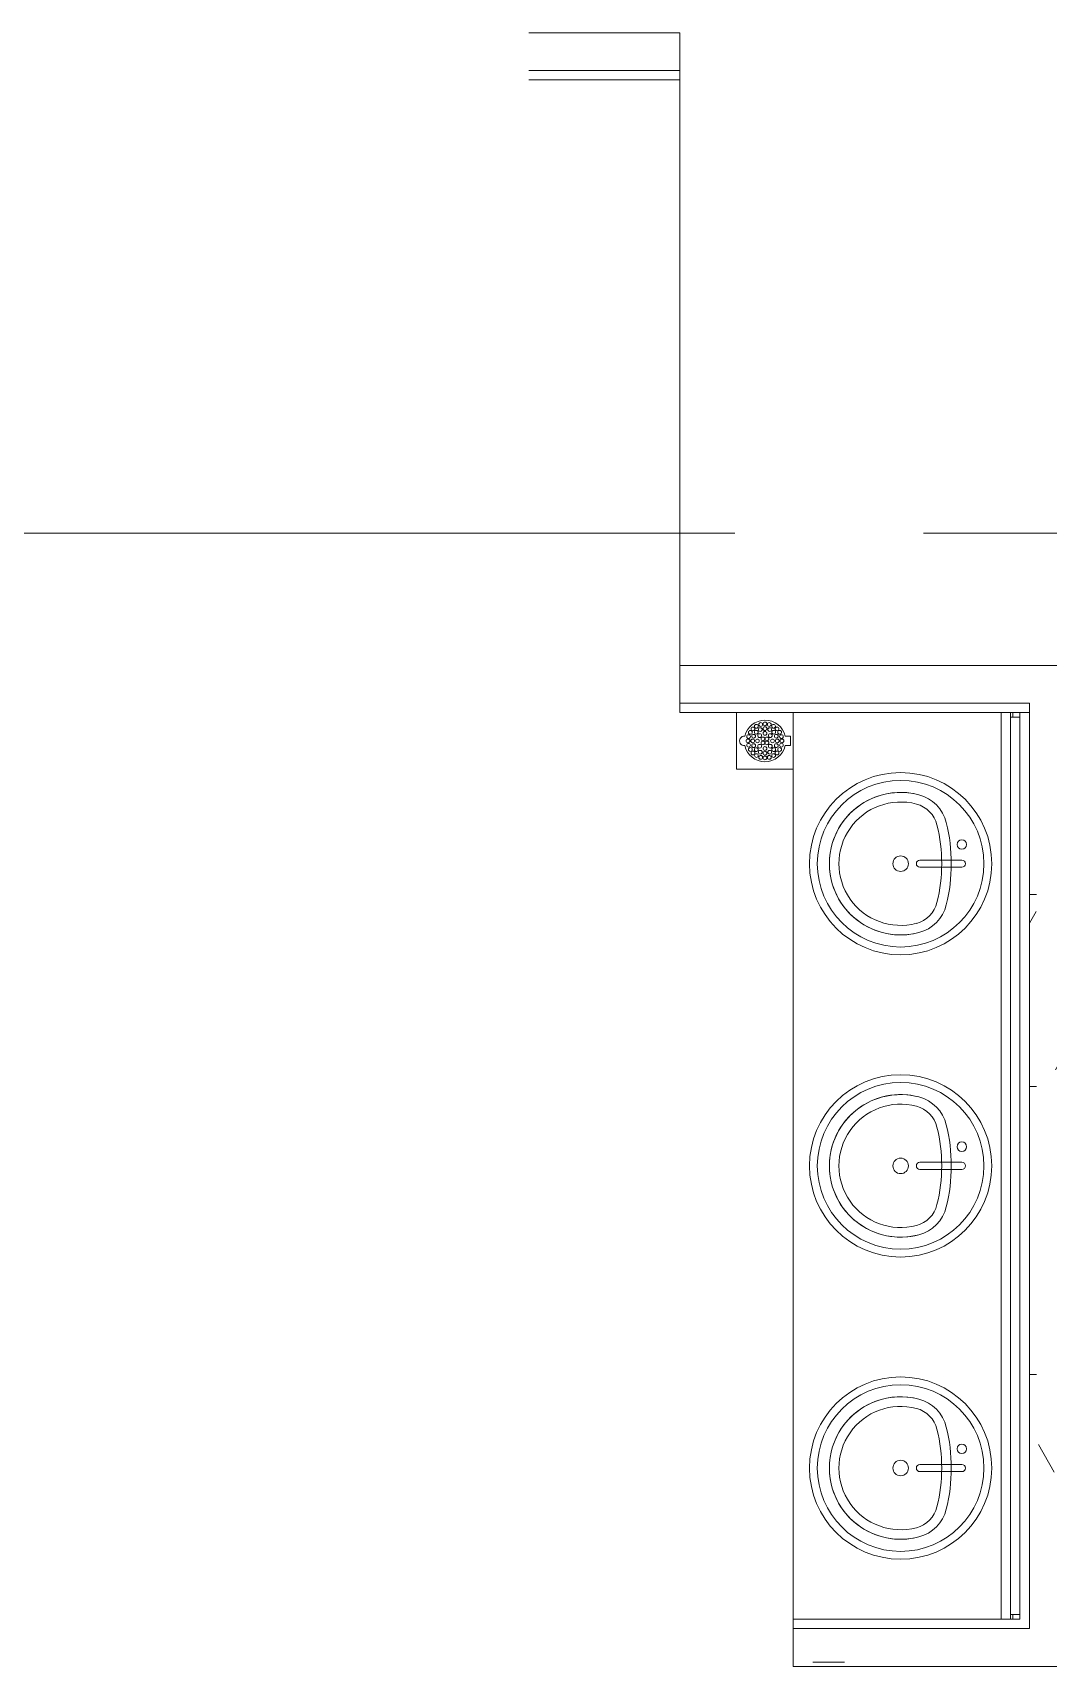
# Model space of a CAD drawing. Header units: millimetres. Extents: x 50620 to 404449, y -131543 to 97.
# Drawn here: x 320024 to 322712, y -116198 to -111873 of the extents above; entities that cross this region are included whole.
import ezdxf

# ---------------------------------------------------------------- set-up
doc = ezdxf.new("R2010")
doc.units = ezdxf.units.MM
doc.linetypes.add('IDA - Grid Line', pattern=[3500, 2000, -500, 500, -500])
for name, color, linetype, lineweight in [('A-_FLOR----_E', 8, 'Continuous', 9), ('A-_FURT----_E', 8, 'Continuous', 9), ('A-_WALL----_E', 8, 'Continuous', 9), ('A-_WALL----_H-2', 8, 'Continuous', 9), ('A-_WALLPRTN_E-1', 8, 'Continuous', 18), ('M-_ARCHI', 8, 'Continuous', 5), ('M-_SANIFIXR_E', 8, 'Continuous', 9)]:
    doc.layers.add(name, color=color, linetype=linetype, lineweight=lineweight)
doc.layers.add('S-_ANOTGRID_E-1', color=9, linetype='IDA - Grid Line', lineweight=5, true_color=0x808080)
pattern_1 = [(6e-11, (102886.37, 38752.37), (1016, 254), [83.82, -678.18, 83.82, -678.18, -4064]), (6e-11, (102886.37, 38752.37), (1016, 254), [-1524, 83.82, -1440.18, 83.82, -678.18, -1778]), (6e-11, (102886.37, 38752.37), (1016, 254), [-3810, 83.82, -424.18, 83.82, -1186.18]), (120, (103267.37, 38879.37), (-727.97045, 752.8818), [83.82, -678.18, 83.82, -678.18, -4064]), (120, (103267.37, 38879.37), (-727.97045, 752.8818), [-1524, 83.82, -1440.18, 83.82, -678.18, -1778]), (120, (103267.37, 38879.37), (-727.97045, 752.8818), [-3810, 83.82, -424.18, 83.82, -1186.18]), (240, (103394.37, 39387.37), (-288.02955, -1006.8818), [83.82, -678.18, 83.82, -678.18, -4064]), (240, (103394.37, 39387.37), (-288.02955, -1006.8818), [-1524, 83.82, -1440.18, 83.82, -678.18, -1778]), (240, (103394.37, 39387.37), (-288.02955, -1006.8818), [-3810, 83.82, -424.18, 83.82, -1186.18])]

# ---------------------------------------------------------------- blocks, each defined once
blk = doc.blocks.new('IDA - Vanity - Array - 3 Sink_2400L-4428462-BLK 2 2ND STOREY PLAN')
at = {"layer": 'M-_SANIFIXR_E'}
for p, q in [((-1327.5, 0), (-1327.5, 600)), ((-1327.5, 600), (1072.5, 600)), ((-1327.5, 600), (-1327.5, 19.1)), ((1072.5, 600), (-1327.5, 600)), ((1072.5, 600), (1072.5, 0)), ((1072.5, 19.1), (1072.5, 600)), ((-1327.5, 19.1), (-1315, 19.1)), ((-1327.5, 19.1), (-1315, 19.1)), ((-1315, 19.1), (-1327.5, 19.1)), ((-1327.5, 0), (-1327.5, 19.1)), ((-1315, 0), (-1327.5, 0)), ((1060, 19.1), (1072.5, 19.1)), ((1060, 19.1), (1072.5, 19.1)), ((1072.5, 19.1), (1060, 19.1)), ((1072.5, 0), (1060, 0)), ((1072.5, 19.1), (1072.5, 0)), ((-1315, 0), (-1327.5, 0)), ((1072.5, 0), (1060, 0))]:
    blk.add_line(p, q, dxfattribs=at)
blk = doc.blocks.new('Sink_Vanity_Round - Basin-4416138-BLK 2 2ND STOREY PLAN')
at = {"layer": 'M-_SANIFIXR_E'}
for p, q in [((87.1, -247.1), (87.1, -136.3)), ((106.2, -247.1), (106.2, -136.3))]:
    blk.add_line(p, q, dxfattribs=at)
for centre, radius, start, end in [((96.7, -85.2), 241.3, 0, 180), ((96.7, -85.2), 241.3, 90, 270), ((96.7, -85.2), 220.6, 90, 270), ((96.7, -85.2), 241.3, 270, 90), ((96.7, -85.2), 220.6, 270, 90), ((96.7, -85.2), 188.7, 345.2115, 194.7885), ((96.7, -85.2), 188.7, 90, 194.7885), ((96.7, -85.2), 188.7, 345.2115, 90), ((96.7, -85.2), 163.3, 345.2115, 194.7885), ((96.7, -85.2), 241.3, 180, 0), ((96.7, -85.2), 20.6, 0, 180), ((96.7, -85.2), 20.6, 180, 0), ((12.4, -107.4), 76.2, 194.7885, 256.1035), ((96.7, -136.3), 9.52, 0, 180), ((180.9, -107.4), 76.2, 283.8965, 345.2115), ((12.4, -107.4), 101.6, 194.7885, 256.1035), ((12.4, -107.4), 101.6, 194.7885, 256.1035), ((180.9, -107.4), 101.6, 283.8965, 345.2115), ((180.9, -107.4), 101.6, 283.8965, 345.2115), ((96.7, 233), 452.3, 256.1035, 283.8965), ((96.7, 233), 452.3, 256.1035, 270), ((96.7, 233), 426.9, 256.1035, 283.8965), ((96.7, 233), 452.3, 270, 283.8965), ((96.7, -247.1), 9.52, 180, 0), ((147.5, -247.1), 12.7, 0, 180), ((147.5, -247.1), 12.7, 180, 0)]:
    blk.add_arc(centre, radius, start, end, dxfattribs=at)
blk = doc.blocks.new('IDA - Mirror - MR - 1575mm-4918524-BLK 2 2ND STOREY PLAN')
at = {"layer": 'A-_FURT----_E'}
for p, q in [((-1200, 50), (1200, 50)), ((-1200, 25), (-1200, 50)), ((1200, 50), (1200, 25)), ((1200, 25), (-1200, 25)), ((1187.5, 25), (-1187.5, 25)), ((-1187.5, 12.5), (-1187.5, 25)), ((-1187.5, 18.75), (-1187.5, 12.5)), ((-1187.5, 12.5), (-1187.5, 18.75)), ((-1187.5, 18.75), (-1187.5, 12.5)), ((-1187.5, 12.5), (-1187.5, 6.25)), ((-1187.5, 0), (-1187.5, 12.5)), ((-1187.5, 12.5), (-1187.5, 6.25)), ((-1187.5, 6.25), (-1187.5, 12.5)), ((1187.5, 25), (1187.5, 12.5)), ((1187.5, 12.5), (1187.5, 18.75)), ((1187.5, 12.5), (1187.5, 18.75)), ((1187.5, 18.75), (1187.5, 12.5)), ((1187.5, 12.5), (1187.5, 0)), ((1187.5, 6.25), (1187.5, 12.5)), ((1187.5, 12.5), (1187.5, 6.25)), ((1187.5, 6.25), (1187.5, 12.5)), ((-1187.5, 0), (1187.5, 0))]:
    blk.add_line(p, q, dxfattribs=at)
blk = doc.blocks.new('IDA - Floor Trap Cover - Floor Trap Cover-4918522-BLK 2 2ND STOREY PLAN')
at = {"layer": 'M-_SANIFIXR_E'}
for p, q in [((75, 75), (-75, 75)), ((-75, 75), (-75, -75)), ((75, -75), (75, 75)), ((-75, -75), (75, -75)), ((-12.5, -53.6), (-12.5, -67.5)), ((-12.5, -67.5), (12.5, -67.5)), ((12.5, -67.5), (12.5, -53.6))]:
    blk.add_line(p, q, dxfattribs=at)
for centre in [(-22.8, 38.8), (-11.4, 43.5), (0, 45), (11.3, 43.5), (22.7, 38.8), (-45, 0), (-43.5, 11.3), (-38.8, 22.7), (-32.5, 0), (-31.8, 31.8), (-30, 12.4), (-23, 23), (-20, 0), (-14.1, 14.1), (-12.4, 30), (-5.3, 5.3), (0, 32.5), (0, 20), (5.3, 5.3), (12.4, 30), (14.1, 14.1), (20, 0), (23, 23), (30, 12.4), (31.8, 31.8), (32.5, 0), (38.8, 22.8), (43.5, 11.4), (45, 0), (-43.5, -11.4), (-38.8, -22.8), (-31.8, -31.8), (-30, -12.4), (-23, -23), (-22.7, -38.8), (-14.1, -14.1), (-12.4, -30), (-11.3, -43.5), (-5.3, -5.3), (0, -20), (0, -32.5), (0, -45), (5.3, -5.3), (11.4, -43.5), (12.4, -30), (14.1, -14.1), (22.8, -38.8), (23, -23), (30, -12.4), (31.8, -31.8), (38.8, -22.7), (43.5, -11.3)]:
    blk.add_circle(centre, 5, dxfattribs=at)
for centre, radius, start, end in [((0, 0), 55, 103.05, 256.8634), ((0, 55), 12.5, 353.475, 186.525), ((0, 0), 55, 283.1366, 76.95)]:
    blk.add_arc(centre, radius, start, end, dxfattribs=at)
blk = doc.blocks.new('ARCHI 2ND_2024 09 11')
at = {"layer": 'A-_WALL----_H-2', "lineweight": 5}
h = blk.add_hatch(dxfattribs=at)
h.set_pattern_fill('FP_3', color=8, style=0, pattern_type=2)
h.set_pattern_definition(pattern_1)
h.paths.add_polyline_path([(-62142.3, -85650), (-61625, -85650), (-61625, -85550), (-62325, -85550), (-62325, -85650), (-62150, -85650)])
h = blk.add_hatch(dxfattribs=at)
h.set_pattern_fill('FP_3', color=8, style=0, pattern_type=2)
h.set_pattern_definition(pattern_1)
h.paths.add_polyline_path([(-62225, -88100), (-62225, -85650), (-62325, -85650), (-62325, -88100), (-62227.1, -88100)])
h = blk.add_hatch(dxfattribs=at)
h.set_pattern_fill('FP_3', color=8, style=0, pattern_type=2)
h.set_pattern_definition(pattern_1)
h.paths.add_polyline_path([(-62325, -88200), (-62325, -88100), (-62950, -88100), (-62950, -88200), (-62447.3, -88200)])
h = blk.add_hatch(dxfattribs=at)
h.set_pattern_fill('FP_3', color=8, style=0, pattern_type=2)
h.set_pattern_definition(pattern_1)
h.paths.add_polyline_path([(-59397.3, -88200), (-57825, -88200), (-57825, -88100), (-62325, -88100), (-62325, -88200), (-60451.1, -88200)])
at = {"layer": 'A-_FLOR----_E', "color": 8, "lineweight": 5}
for p, q in [((-63650, -83975), (-63250, -83975)), ((-63650, -83975), (-63250, -83975)), ((-63250, -83975), (-63250, -85675)), ((-63250, -83975), (-63250, -85675)), ((-63250, -85675), (-63100, -85675)), ((-63250, -85675), (-62325, -85675)), ((-63100, -85825), (-63100, -85675)), ((-62950, -85675), (-62325, -85675)), ((-62950, -85675), (-62950, -85825)), ((-62950, -85825), (-63100, -85825))]:
    blk.add_line(p, q, dxfattribs=at)
at = {"layer": 'A-_WALL----_E', "color": 8, "lineweight": 5}
for p, q in [((-63250, -83975), (-63650, -83975)), ((-62325, -85650), (-63250, -85650)), ((-62325, -85675), (-62325, -85650)), ((-62325, -87968.9), (-62325, -85675)), ((-62325, -85675), (-62325, -87966.8)), ((-62325, -87966.8), (-62325, -87968.9)), ((-62325, -88075), (-62325, -87968.9)), ((-62325, -87968.9), (-62325, -88075)), ((-62350, -88100), (-62950, -88100)), ((-62325, -88100), (-62350, -88100)), ((-62325, -88100), (-62350, -88100)), ((-62325, -88100), (-62325, -88075))]:
    blk.add_line(p, q, dxfattribs=at)
at = {"layer": 'A-_WALLPRTN_E-1', "color": 8, "lineweight": 5}
for p, q in [((-63250, -83875), (-63650, -83875)), ((-63250, -84000), (-63250, -83875)), ((-63650, -84000), (-63250, -84000)), ((-62325, -85550), (-63250, -85550)), ((-63250, -85550), (-63250, -85675)), ((-61725, -85550), (-62325, -85550)), ((-63250, -85675), (-62325, -85675)), ((-62325, -85675), (-62350, -85675)), ((-62350, -85675), (-62350, -85687.5)), ((-62350, -88075), (-62950, -88075)), ((-62950, -88075), (-62950, -88200)), ((-62350, -88062.5), (-62350, -88075)), ((-62950, -88200), (-62325, -88200)), ((-57850, -88200), (-62325, -88200)), ((-62325, -88200), (-57850, -88200))]:
    blk.add_line(p, q, dxfattribs=at)
at = {"layer": 'S-_ANOTGRID_E-1', "color": 8, "lineweight": 5}
blk.add_line((-72105.2, -85200), (-40813.8, -85200), dxfattribs=at)
at = {"layer": 'A-_FURT----_E', "color": 8, "lineweight": 5, "rotation": 90.0000000000586}
blk.add_blockref('IDA - Mirror - MR - 1575mm-4918524-BLK 2 2ND STOREY PLAN', (-62350, -86875), dxfattribs=at)
at = {"layer": 'M-_SANIFIXR_E', "color": 8, "lineweight": 5, "rotation": 90.0000000000586}
for name, p in [('IDA - Floor Trap Cover - Floor Trap Cover-4918522-BLK 2 2ND STOREY PLAN', (-63025, -85750)), ('IDA - Vanity - Array - 3 Sink_2400L-4428462-BLK 2 2ND STOREY PLAN', (-62350, -86747.5)), ('Sink_Vanity_Round - Basin-4416138-BLK 2 2ND STOREY PLAN', (-62751.1, -86171.7)), ('Sink_Vanity_Round - Basin-4416138-BLK 2 2ND STOREY PLAN', (-62751.1, -86971.7)), ('Sink_Vanity_Round - Basin-4416138-BLK 2 2ND STOREY PLAN', (-62751.1, -87771.7))]:
    blk.add_blockref(name, p, dxfattribs=at)

msp = doc.modelspace()

# ---------------------------------------------------------------- block references
at = {"layer": 'M-_ARCHI', "lineweight": 5, "extrusion": (0.000419962, 1.0854e-05, 1), "rotation": 359.9999887056363}
msp.add_blockref('ARCHI 2ND_2024 09 11', (384987.1, -27998.1, 422.1), dxfattribs=at)

doc.saveas('drawing.dxf')
